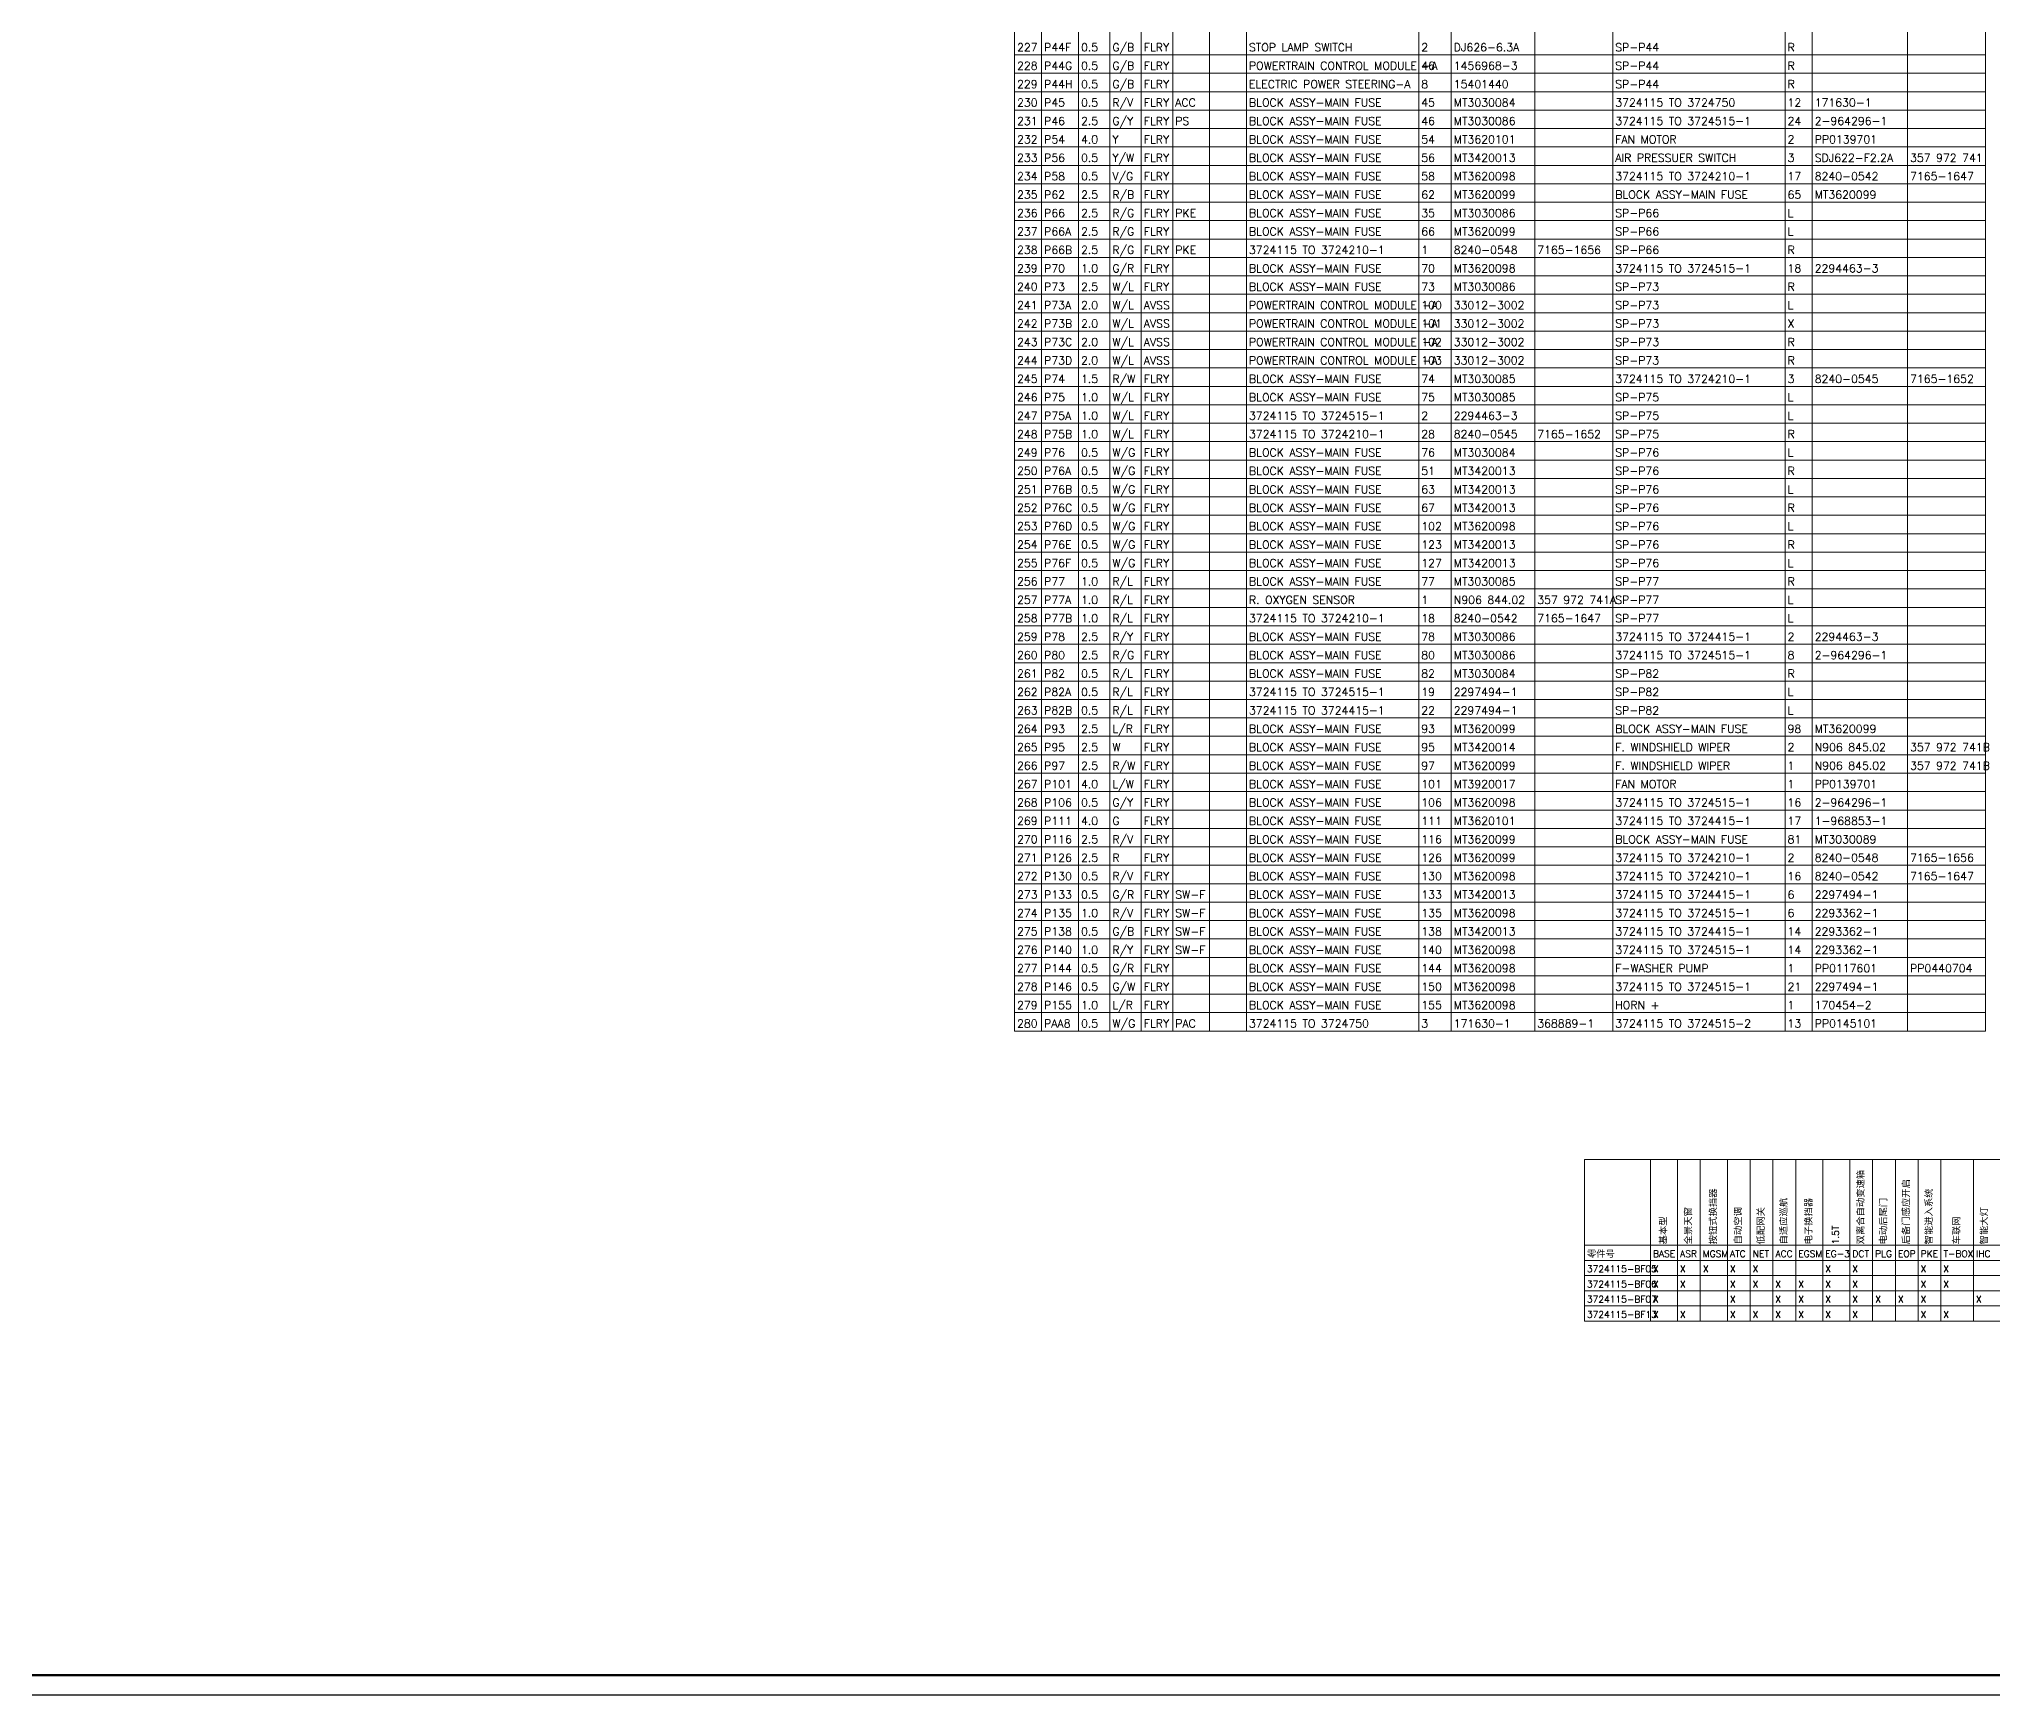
# Model space of a CAD drawing. Header units: millimetres. Extents: x 6 to 3615, y 6 to 858.
# Drawn here: x 2844 to 3345, y 7 to 431 of the extents above; entities that cross this region are included whole.
import ezdxf

# ---------------------------------------------------------------- set-up
doc = ezdxf.new("R2010")
doc.units = ezdxf.units.MM
doc.styles.add('Simplex_Style', font='simplex_.ttf')

msp = doc.modelspace()

# ---------------------------------------------------------------- linework, layer by layer
at = {"color": 0, "linetype": 'Continuous', "lineweight": 13, "flags": 128}
for points in [[(3094.02, 841.55), (3094.02, 176.67)], [(3100.97, 841.55), (3100.97, 176.67)], [(3110.41, 841.55), (3110.41, 176.67)], [(3118.47, 841.55), (3118.47, 176.67)], [(3126.52, 841.55), (3126.52, 176.67)], [(3134.58, 841.55), (3134.58, 176.67)], [(3144.02, 841.55), (3144.02, 176.67)], [(3153.47, 841.55), (3153.47, 176.67)], [(3197.64, 841.55), (3197.64, 176.67)], [(3205.97, 841.55), (3205.97, 176.67)], [(3227.36, 841.55), (3227.36, 176.67)], [(3247.36, 841.55), (3247.36, 176.67)], [(3291.52, 841.55), (3291.52, 176.67)], [(3298.47, 841.55), (3298.47, 176.67)], [(3322.91, 841.55), (3322.91, 176.67)], [(3342.91, 841.55), (3342.91, 176.67)], [(3094.02, 426.91), (3342.91, 426.91)], [(3094.02, 422.18), (3342.91, 422.18)], [(3094.02, 417.46), (3342.91, 417.46)], [(3094.02, 412.74), (3342.91, 412.74)], [(3094.02, 408.02), (3342.91, 408.02)], [(3094.02, 403.3), (3342.91, 403.3)], [(3094.02, 398.58), (3342.91, 398.58)], [(3094.02, 393.86), (3342.91, 393.86)], [(3094.02, 389.14), (3342.91, 389.14)], [(3094.02, 384.41), (3342.91, 384.41)], [(3094.02, 379.69), (3342.91, 379.69)], [(3094.02, 374.97), (3342.91, 374.97)], [(3094.02, 370.25), (3342.91, 370.25)], [(3094.02, 365.53), (3342.91, 365.53)], [(3094.02, 360.81), (3342.91, 360.81)], [(3094.02, 356.09), (3342.91, 356.09)], [(3094.02, 351.36), (3342.91, 351.36)], [(3094.02, 346.64), (3342.91, 346.64)], [(3094.02, 341.92), (3342.91, 341.92)], [(3094.02, 337.2), (3342.91, 337.2)], [(3094.02, 332.48), (3342.91, 332.48)], [(3094.02, 327.76), (3342.91, 327.76)], [(3094.02, 323.04), (3342.91, 323.04)], [(3094.02, 318.32), (3342.91, 318.32)], [(3094.02, 313.59), (3342.91, 313.59)], [(3094.02, 308.87), (3342.91, 308.87)], [(3094.02, 304.15), (3342.91, 304.15)], [(3094.02, 299.43), (3342.91, 299.43)], [(3094.02, 294.71), (3342.91, 294.71)], [(3094.02, 289.99), (3342.91, 289.99)], [(3094.02, 285.27), (3342.91, 285.27)], [(3094.02, 280.54), (3342.91, 280.54)], [(3094.02, 275.82), (3342.91, 275.82)], [(3094.02, 271.1), (3342.91, 271.1)], [(3094.02, 266.38), (3342.91, 266.38)], [(3094.02, 261.66), (3342.91, 261.66)], [(3094.02, 256.94), (3342.91, 256.94)], [(3094.02, 252.22), (3342.91, 252.22)], [(3094.02, 247.49), (3342.91, 247.49)], [(3094.02, 242.77), (3342.91, 242.77)], [(3094.02, 238.05), (3342.91, 238.05)], [(3094.02, 233.33), (3342.91, 233.33)], [(3094.02, 228.61), (3342.91, 228.61)], [(3094.02, 223.89), (3342.91, 223.89)], [(3094.02, 219.17), (3342.91, 219.17)], [(3094.02, 214.45), (3342.91, 214.45)], [(3094.02, 209.72), (3342.91, 209.72)], [(3094.02, 205), (3342.91, 205)], [(3094.02, 200.28), (3342.91, 200.28)], [(3094.02, 195.56), (3342.91, 195.56)], [(3094.02, 190.84), (3342.91, 190.84)], [(3094.02, 186.12), (3342.91, 186.12)], [(3094.02, 181.4), (3342.91, 181.4)], [(3094.02, 176.67), (3342.91, 176.67)], [(3240.09, 143.72), (3377.87, 143.72)], [(3240.09, 143.72), (3240.09, 102.33)], [(3240.09, 143.72), (3377.87, 143.72)], [(3257.03, 143.72), (3257.03, 102.33)], [(3263.98, 143.72), (3263.98, 102.33)], [(3269.81, 143.72), (3269.81, 102.33)], [(3276.76, 143.72), (3276.76, 102.33)], [(3282.59, 143.72), (3282.59, 102.33)], [(3288.42, 143.72), (3288.42, 102.33)], [(3294.26, 143.72), (3294.26, 102.33)], [(3301.2, 143.72), (3301.2, 102.33)], [(3308.15, 143.72), (3308.15, 102.33)], [(3313.98, 143.72), (3313.98, 102.33)], [(3319.81, 143.72), (3319.81, 102.33)], [(3325.65, 143.72), (3325.65, 102.33)], [(3331.48, 143.72), (3331.48, 102.33)], [(3339.81, 143.72), (3339.81, 102.33)], [(3240.09, 121.77), (3377.87, 121.77)], [(3240.09, 117.88), (3377.87, 117.88)], [(3240.09, 113.99), (3377.87, 113.99)], [(3240.09, 110.11), (3377.87, 110.11)], [(3240.09, 106.22), (3377.87, 106.22)], [(3240.09, 102.33), (3377.87, 102.33)]]:
    msp.add_lwpolyline(points, dxfattribs=at)
at = {"color": 0, "linetype": 'Continuous', "lineweight": 70, "flags": 128}
msp.add_lwpolyline([(26.83, 11.57), (3610.09, 11.57)], dxfattribs=at)
at = {"color": 0, "linetype": 'Continuous', "lineweight": 30, "flags": 128}
msp.add_lwpolyline([(1208.83, 6.51), (3615.15, 6.51)], dxfattribs=at)

# ---------------------------------------------------------------- texts
at = {"color": 0, "linetype": 'Continuous', "style": 'Simplex_Style'}
for s, height, p in [('227', 2.051, (3094.67, 427.81)), ('P44F', 2.051, (3101.62, 427.81)), ('0.5', 2.051, (3111.07, 427.81)), ('G/B', 2.051, (3119.12, 427.81)), ('FLRY', 2.051, (3127.17, 427.81)), ('STOP LAMP SWITCH', 2.0508, (3154.12, 427.81)), ('2', 2.05, (3198.29, 427.81)), ('DJ626-6.3A', 2.051, (3206.62, 427.81)), ('SP-P44', 2.051, (3248.01, 427.81)), ('R', 2.05, (3292.17, 427.81)), ('228', 2.051, (3094.67, 423.09)), ('P44G', 2.051, (3101.62, 423.09)), ('0.5', 2.051, (3111.07, 423.09)), ('G/B', 2.051, (3119.12, 423.09)), ('G/B', 2.051, (3119.12, 418.36)), ('FLRY', 2.051, (3127.17, 423.09)), ('POWERTRAIN CONTROL MODULE -A', 2.0508, (3154.12, 423.09)), ('46', 2.051, (3198.29, 423.09)), ('1456968-3', 2.051, (3206.62, 423.09)), ('SP-P44', 2.051, (3248.01, 423.09)), ('R', 2.05, (3292.17, 423.09)), ('229', 2.051, (3094.67, 418.36)), ('230', 2.051, (3094.67, 413.64)), ('P44H', 2.051, (3101.62, 418.36)), ('P45', 2.051, (3101.62, 413.64)), ('0.5', 2.051, (3111.07, 418.36)), ('0.5', 2.051, (3111.07, 413.64)), ('R/V', 2.051, (3119.12, 413.64)), ('FLRY', 2.051, (3127.17, 418.36)), ('FLRY', 2.051, (3127.17, 413.64)), ('ACC', 2.051, (3135.23, 413.64)), ('ELECTRIC POWER STEERING-A', 2.0508, (3154.12, 418.36)), ('BLOCK ASSY-MAIN FUSE', 2.0508, (3154.12, 413.64)), ('8', 2.05, (3198.29, 418.36)), ('45', 2.051, (3198.29, 413.64)), ('MT3030084', 2.051, (3206.62, 413.64)), ('15401440', 2.051, (3206.62, 418.36)), ('SP-P44', 2.051, (3248.01, 418.36)), ('3724115 TO 3724750', 2.0508, (3248.01, 413.64)), ('R', 2.05, (3292.17, 418.36)), ('12', 2.051, (3292.17, 413.64)), ('171630-1', 2.051, (3299.12, 413.64)), ('231', 2.051, (3094.67, 408.92)), ('P46', 2.051, (3101.62, 408.92)), ('2.5', 2.051, (3111.07, 408.92)), ('G/Y', 2.051, (3119.12, 408.92)), ('FLRY', 2.051, (3127.17, 408.92)), ('PS', 2.051, (3135.23, 408.92)), ('BLOCK ASSY-MAIN FUSE', 2.0508, (3154.12, 408.92)), ('46', 2.051, (3198.29, 408.92)), ('MT3030086', 2.051, (3206.62, 408.92)), ('3724115 TO 3724515-1', 2.0508, (3248.01, 408.92)), ('24', 2.051, (3292.17, 408.92)), ('2-964296-1', 2.051, (3299.12, 408.92)), ('232', 2.051, (3094.67, 404.2)), ('P54', 2.051, (3101.62, 404.2)), ('4.0', 2.051, (3111.07, 404.2)), ('Y', 2.05, (3119.12, 404.2)), ('FLRY', 2.051, (3127.17, 404.2)), ('BLOCK ASSY-MAIN FUSE', 2.0508, (3154.12, 404.2)), ('54', 2.051, (3198.29, 404.2)), ('MT3620101', 2.051, (3206.62, 404.2)), ('FAN MOTOR', 2.051, (3248.01, 404.2)), ('2', 2.05, (3292.17, 404.2)), ('PP0139701', 2.051, (3299.12, 404.2)), ('233', 2.051, (3094.67, 399.48)), ('P56', 2.051, (3101.62, 399.48)), ('0.5', 2.051, (3111.07, 399.48)), ('Y/W', 2.051, (3119.12, 399.48)), ('FLRY', 2.051, (3127.17, 399.48)), ('BLOCK ASSY-MAIN FUSE', 2.0508, (3154.12, 399.48)), ('56', 2.051, (3198.29, 399.48)), ('MT3420013', 2.051, (3206.62, 399.48)), ('AIR PRESSUER SWITCH', 2.0508, (3248.01, 399.48)), ('3', 2.05, (3292.17, 399.48)), ('SDJ622-F2.2A', 2.0508, (3299.12, 399.48)), ('357 972 741', 2.0508, (3323.57, 399.48)), ('234', 2.051, (3094.67, 394.76)), ('P58', 2.051, (3101.62, 394.76)), ('0.5', 2.051, (3111.07, 394.76)), ('V/G', 2.051, (3119.12, 394.76)), ('FLRY', 2.051, (3127.17, 394.76)), ('BLOCK ASSY-MAIN FUSE', 2.0508, (3154.12, 394.76)), ('58', 2.051, (3198.29, 394.76)), ('MT3620098', 2.051, (3206.62, 394.76)), ('3724115 TO 3724210-1', 2.0508, (3248.01, 394.76)), ('17', 2.051, (3292.17, 394.76)), ('8240-0542', 2.051, (3299.12, 394.76)), ('7165-1647', 2.051, (3323.57, 394.76)), ('235', 2.051, (3094.67, 390.04)), ('P62', 2.051, (3101.62, 390.04)), ('2.5', 2.051, (3111.07, 390.04)), ('R/B', 2.051, (3119.12, 390.04)), ('FLRY', 2.051, (3127.17, 390.04)), ('BLOCK ASSY-MAIN FUSE', 2.0508, (3154.12, 390.04)), ('62', 2.051, (3198.29, 390.04)), ('MT3620099', 2.051, (3206.62, 390.04)), ('BLOCK ASSY-MAIN FUSE', 2.0508, (3248.01, 390.04)), ('65', 2.051, (3292.17, 390.04)), ('MT3620099', 2.051, (3299.12, 390.04)), ('236', 2.051, (3094.67, 385.32)), ('P66', 2.051, (3101.62, 385.32)), ('2.5', 2.051, (3111.07, 385.32)), ('R/G', 2.051, (3119.12, 385.32)), ('FLRY', 2.051, (3127.17, 385.32)), ('PKE', 2.051, (3135.23, 385.32)), ('BLOCK ASSY-MAIN FUSE', 2.0508, (3154.12, 385.32)), ('35', 2.051, (3198.29, 385.32)), ('MT3030086', 2.051, (3206.62, 385.32)), ('SP-P66', 2.051, (3248.01, 385.32)), ('L', 2.05, (3292.17, 385.32)), ('237', 2.051, (3094.67, 380.59)), ('P66A', 2.051, (3101.62, 380.59)), ('2.5', 2.051, (3111.07, 380.59)), ('R/G', 2.051, (3119.12, 380.59)), ('FLRY', 2.051, (3127.17, 380.59)), ('BLOCK ASSY-MAIN FUSE', 2.0508, (3154.12, 380.59)), ('66', 2.051, (3198.29, 380.59)), ('MT3620099', 2.051, (3206.62, 380.59)), ('SP-P66', 2.051, (3248.01, 380.59)), ('L', 2.05, (3292.17, 380.59)), ('238', 2.051, (3094.67, 375.87)), ('P66B', 2.051, (3101.62, 375.87)), ('2.5', 2.051, (3111.07, 375.87)), ('R/G', 2.051, (3119.12, 375.87)), ('FLRY', 2.051, (3127.17, 375.87)), ('PKE', 2.051, (3135.23, 375.87)), ('3724115 TO 3724210-1', 2.0508, (3154.12, 375.87)), ('1', 2.05, (3198.29, 375.87)), ('8240-0548', 2.051, (3206.62, 375.87)), ('7165-1656', 2.051, (3228.01, 375.87)), ('SP-P66', 2.051, (3248.01, 375.87)), ('R', 2.05, (3292.17, 375.87)), ('239', 2.051, (3094.67, 371.15)), ('P70', 2.051, (3101.62, 371.15)), ('1.0', 2.051, (3111.07, 371.15)), ('G/R', 2.051, (3119.12, 371.15)), ('FLRY', 2.051, (3127.17, 371.15)), ('BLOCK ASSY-MAIN FUSE', 2.0508, (3154.12, 371.15)), ('70', 2.051, (3198.29, 371.15)), ('MT3620098', 2.051, (3206.62, 371.15)), ('3724115 TO 3724515-1', 2.0508, (3248.01, 371.15)), ('18', 2.051, (3292.17, 371.15)), ('2294463-3', 2.051, (3299.12, 371.15)), ('240', 2.051, (3094.67, 366.43)), ('P73', 2.051, (3101.62, 366.43)), ('2.5', 2.051, (3111.07, 366.43)), ('W/L', 2.051, (3119.12, 366.43)), ('FLRY', 2.051, (3127.17, 366.43)), ('BLOCK ASSY-MAIN FUSE', 2.0508, (3154.12, 366.43)), ('73', 2.051, (3198.29, 366.43)), ('MT3030086', 2.051, (3206.62, 366.43)), ('SP-P73', 2.051, (3248.01, 366.43)), ('R', 2.05, (3292.17, 366.43)), ('241', 2.051, (3094.67, 361.71)), ('P73A', 2.051, (3101.62, 361.71)), ('2.0', 2.051, (3111.07, 361.71)), ('W/L', 2.051, (3119.12, 361.71)), ('AVSS', 2.051, (3127.17, 361.71)), ('POWERTRAIN CONTROL MODULE -A', 2.0508, (3154.12, 361.71)), ('100', 2.051, (3198.29, 361.71)), ('33012-3002', 2.051, (3206.62, 361.71)), ('SP-P73', 2.051, (3248.01, 361.71)), ('L', 2.05, (3292.17, 361.71)), ('242', 2.051, (3094.67, 356.99)), ('P73B', 2.051, (3101.62, 356.99)), ('2.0', 2.051, (3111.07, 356.99)), ('W/L', 2.051, (3119.12, 356.99)), ('AVSS', 2.051, (3127.17, 356.99)), ('POWERTRAIN CONTROL MODULE -A', 2.0508, (3154.12, 356.99)), ('101', 2.051, (3198.29, 356.99)), ('33012-3002', 2.051, (3206.62, 356.99)), ('SP-P73', 2.051, (3248.01, 356.99)), ('X', 2.05, (3292.17, 356.99)), ('243', 2.051, (3094.67, 352.27)), ('P73C', 2.051, (3101.62, 352.27)), ('2.0', 2.051, (3111.07, 352.27)), ('W/L', 2.051, (3119.12, 352.27)), ('AVSS', 2.051, (3127.17, 352.27)), ('POWERTRAIN CONTROL MODULE -A', 2.0508, (3154.12, 352.27)), ('102', 2.051, (3198.29, 352.27)), ('33012-3002', 2.051, (3206.62, 352.27)), ('SP-P73', 2.051, (3248.01, 352.27)), ('R', 2.05, (3292.17, 352.27)), ('244', 2.051, (3094.67, 347.54)), ('P73D', 2.051, (3101.62, 347.54)), ('2.0', 2.051, (3111.07, 347.54)), ('W/L', 2.051, (3119.12, 347.54)), ('AVSS', 2.051, (3127.17, 347.54)), ('POWERTRAIN CONTROL MODULE -A', 2.0508, (3154.12, 347.54)), ('103', 2.051, (3198.29, 347.54)), ('33012-3002', 2.051, (3206.62, 347.54)), ('SP-P73', 2.051, (3248.01, 347.54)), ('R', 2.05, (3292.17, 347.54)), ('245', 2.051, (3094.67, 342.82)), ('P74', 2.051, (3101.62, 342.82)), ('1.5', 2.051, (3111.07, 342.82)), ('W/L', 2.051, (3119.12, 338.1)), ('R/W', 2.051, (3119.12, 342.82)), ('FLRY', 2.051, (3127.17, 342.82)), ('BLOCK ASSY-MAIN FUSE', 2.0508, (3154.12, 342.82)), ('74', 2.051, (3198.29, 342.82)), ('MT3030085', 2.051, (3206.62, 342.82)), ('3724115 TO 3724210-1', 2.0508, (3248.01, 342.82)), ('3', 2.05, (3292.17, 342.82)), ('8240-0545', 2.051, (3299.12, 342.82)), ('7165-1652', 2.051, (3323.57, 342.82)), ('246', 2.051, (3094.67, 338.1)), ('P75', 2.051, (3101.62, 338.1)), ('1.0', 2.051, (3111.07, 338.1)), ('W/L', 2.051, (3119.12, 333.38)), ('FLRY', 2.051, (3127.17, 338.1)), ('BLOCK ASSY-MAIN FUSE', 2.0508, (3154.12, 338.1)), ('75', 2.051, (3198.29, 338.1)), ('MT3030085', 2.051, (3206.62, 338.1)), ('SP-P75', 2.051, (3248.01, 338.1)), ('L', 2.05, (3292.17, 338.1)), ('247', 2.051, (3094.67, 333.38)), ('248', 2.051, (3094.67, 328.66)), ('P75A', 2.051, (3101.62, 333.38)), ('P75B', 2.051, (3101.62, 328.66)), ('1.0', 2.051, (3111.07, 333.38)), ('1.0', 2.051, (3111.07, 328.66)), ('W/L', 2.051, (3119.12, 328.66)), ('FLRY', 2.051, (3127.17, 333.38)), ('FLRY', 2.051, (3127.17, 328.66)), ('3724115 TO 3724515-1', 2.0508, (3154.12, 333.38)), ('3724115 TO 3724210-1', 2.0508, (3154.12, 328.66)), ('2', 2.05, (3198.29, 333.38)), ('28', 2.051, (3198.29, 328.66)), ('2294463-3', 2.051, (3206.62, 333.38)), ('8240-0545', 2.051, (3206.62, 328.66)), ('7165-1652', 2.051, (3228.01, 328.66)), ('SP-P75', 2.051, (3248.01, 333.38)), ('SP-P75', 2.051, (3248.01, 328.66)), ('L', 2.05, (3292.17, 333.38)), ('R', 2.05, (3292.17, 328.66)), ('249', 2.051, (3094.67, 323.94)), ('P76', 2.051, (3101.62, 323.94)), ('0.5', 2.051, (3111.07, 323.94)), ('W/G', 2.051, (3119.12, 323.94)), ('FLRY', 2.051, (3127.17, 323.94)), ('BLOCK ASSY-MAIN FUSE', 2.0508, (3154.12, 323.94)), ('76', 2.051, (3198.29, 323.94)), ('MT3030084', 2.051, (3206.62, 323.94)), ('SP-P76', 2.051, (3248.01, 323.94)), ('L', 2.05, (3292.17, 323.94)), ('250', 2.051, (3094.67, 319.22)), ('P76A', 2.051, (3101.62, 319.22)), ('0.5', 2.051, (3111.07, 319.22)), ('W/G', 2.051, (3119.12, 319.22)), ('FLRY', 2.051, (3127.17, 319.22)), ('BLOCK ASSY-MAIN FUSE', 2.0508, (3154.12, 319.22)), ('51', 2.051, (3198.29, 319.22)), ('MT3420013', 2.051, (3206.62, 319.22)), ('SP-P76', 2.051, (3248.01, 319.22)), ('R', 2.05, (3292.17, 319.22)), ('251', 2.051, (3094.67, 314.49)), ('P76B', 2.051, (3101.62, 314.49)), ('0.5', 2.051, (3111.07, 314.49)), ('W/G', 2.051, (3119.12, 314.49)), ('FLRY', 2.051, (3127.17, 314.49)), ('BLOCK ASSY-MAIN FUSE', 2.0508, (3154.12, 314.49)), ('63', 2.051, (3198.29, 314.49)), ('MT3420013', 2.051, (3206.62, 314.49)), ('SP-P76', 2.051, (3248.01, 314.49)), ('L', 2.05, (3292.17, 314.49)), ('252', 2.051, (3094.67, 309.77)), ('P76C', 2.051, (3101.62, 309.77)), ('0.5', 2.051, (3111.07, 309.77)), ('W/G', 2.051, (3119.12, 309.77)), ('FLRY', 2.051, (3127.17, 309.77)), ('BLOCK ASSY-MAIN FUSE', 2.0508, (3154.12, 309.77)), ('67', 2.051, (3198.29, 309.77)), ('MT3420013', 2.051, (3206.62, 309.77)), ('SP-P76', 2.051, (3248.01, 309.77)), ('R', 2.05, (3292.17, 309.77)), ('253', 2.051, (3094.67, 305.05)), ('P76D', 2.051, (3101.62, 305.05)), ('0.5', 2.051, (3111.07, 305.05)), ('W/G', 2.051, (3119.12, 305.05)), ('FLRY', 2.051, (3127.17, 305.05)), ('BLOCK ASSY-MAIN FUSE', 2.0508, (3154.12, 305.05)), ('102', 2.051, (3198.29, 305.05)), ('MT3620098', 2.051, (3206.62, 305.05)), ('SP-P76', 2.051, (3248.01, 305.05)), ('L', 2.05, (3292.17, 305.05)), ('254', 2.051, (3094.67, 300.33)), ('P76E', 2.051, (3101.62, 300.33)), ('0.5', 2.051, (3111.07, 300.33)), ('W/G', 2.051, (3119.12, 300.33)), ('FLRY', 2.051, (3127.17, 300.33)), ('BLOCK ASSY-MAIN FUSE', 2.0508, (3154.12, 300.33)), ('123', 2.051, (3198.29, 300.33)), ('MT3420013', 2.051, (3206.62, 300.33)), ('SP-P76', 2.051, (3248.01, 300.33)), ('R', 2.05, (3292.17, 300.33)), ('255', 2.051, (3094.67, 295.61)), ('P76F', 2.051, (3101.62, 295.61)), ('0.5', 2.051, (3111.07, 295.61)), ('W/G', 2.051, (3119.12, 295.61)), ('FLRY', 2.051, (3127.17, 295.61)), ('BLOCK ASSY-MAIN FUSE', 2.0508, (3154.12, 295.61)), ('127', 2.051, (3198.29, 295.61)), ('MT3420013', 2.051, (3206.62, 295.61)), ('SP-P76', 2.051, (3248.01, 295.61)), ('L', 2.05, (3292.17, 295.61)), ('256', 2.051, (3094.67, 290.89)), ('P77', 2.051, (3101.62, 290.89)), ('1.0', 2.051, (3111.07, 290.89)), ('R/L', 2.051, (3119.12, 290.89)), ('FLRY', 2.051, (3127.17, 290.89)), ('BLOCK ASSY-MAIN FUSE', 2.0508, (3154.12, 290.89)), ('77', 2.051, (3198.29, 290.89)), ('MT3030085', 2.051, (3206.62, 290.89)), ('SP-P77', 2.051, (3248.01, 290.89)), ('R', 2.05, (3292.17, 290.89)), ('257', 2.051, (3094.67, 286.17)), ('P77A', 2.051, (3101.62, 286.17)), ('1.0', 2.051, (3111.07, 286.17)), ('R/L', 2.051, (3119.12, 286.17)), ('FLRY', 2.051, (3127.17, 286.17)), ('R. OXYGEN SENSOR', 2.0508, (3154.12, 286.17)), ('1', 2.05, (3198.29, 286.17)), ('N906 844.02', 2.0508, (3206.62, 286.17)), ('357 972 741A', 2.0508, (3228.01, 286.17)), ('SP-P77', 2.051, (3248.01, 286.17)), ('L', 2.05, (3292.17, 286.17)), ('258', 2.051, (3094.67, 281.45)), ('P77B', 2.051, (3101.62, 281.45)), ('1.0', 2.051, (3111.07, 281.45)), ('R/L', 2.051, (3119.12, 281.45)), ('FLRY', 2.051, (3127.17, 281.45)), ('3724115 TO 3724210-1', 2.0508, (3154.12, 281.45)), ('18', 2.051, (3198.29, 281.45)), ('8240-0542', 2.051, (3206.62, 281.45)), ('7165-1647', 2.051, (3228.01, 281.45)), ('SP-P77', 2.051, (3248.01, 281.45)), ('L', 2.05, (3292.17, 281.45)), ('259', 2.051, (3094.67, 276.72)), ('P78', 2.051, (3101.62, 276.72)), ('2.5', 2.051, (3111.07, 276.72)), ('R/Y', 2.051, (3119.12, 276.72)), ('FLRY', 2.051, (3127.17, 276.72)), ('BLOCK ASSY-MAIN FUSE', 2.0508, (3154.12, 276.72)), ('78', 2.051, (3198.29, 276.72)), ('MT3030086', 2.051, (3206.62, 276.72)), ('3724115 TO 3724415-1', 2.0508, (3248.01, 276.72)), ('2', 2.05, (3292.17, 276.72)), ('2294463-3', 2.051, (3299.12, 276.72)), ('260', 2.051, (3094.67, 272)), ('P80', 2.051, (3101.62, 272)), ('2.5', 2.051, (3111.07, 272)), ('R/G', 2.051, (3119.12, 272)), ('FLRY', 2.051, (3127.17, 272)), ('BLOCK ASSY-MAIN FUSE', 2.0508, (3154.12, 272)), ('80', 2.051, (3198.29, 272)), ('MT3030086', 2.051, (3206.62, 272)), ('3724115 TO 3724515-1', 2.0508, (3248.01, 272)), ('8', 2.05, (3292.17, 272)), ('2-964296-1', 2.051, (3299.12, 272)), ('261', 2.051, (3094.67, 267.28)), ('P82', 2.051, (3101.62, 267.28)), ('0.5', 2.051, (3111.07, 267.28)), ('R/L', 2.051, (3119.12, 267.28)), ('FLRY', 2.051, (3127.17, 267.28)), ('BLOCK ASSY-MAIN FUSE', 2.0508, (3154.12, 267.28)), ('82', 2.051, (3198.29, 267.28)), ('MT3030084', 2.051, (3206.62, 267.28)), ('SP-P82', 2.051, (3248.01, 267.28)), ('R', 2.05, (3292.17, 267.28)), ('262', 2.051, (3094.67, 262.56)), ('P82A', 2.051, (3101.62, 262.56)), ('0.5', 2.051, (3111.07, 262.56)), ('R/L', 2.051, (3119.12, 262.56)), ('FLRY', 2.051, (3127.17, 262.56)), ('3724115 TO 3724515-1', 2.0508, (3154.12, 262.56)), ('19', 2.051, (3198.29, 262.56)), ('2297494-1', 2.051, (3206.62, 262.56)), ('SP-P82', 2.051, (3248.01, 262.56)), ('L', 2.05, (3292.17, 262.56)), ('263', 2.051, (3094.67, 257.84)), ('P82B', 2.051, (3101.62, 257.84)), ('0.5', 2.051, (3111.07, 257.84)), ('R/L', 2.051, (3119.12, 257.84)), ('L/R', 2.051, (3119.12, 253.12)), ('FLRY', 2.051, (3127.17, 257.84)), ('3724115 TO 3724415-1', 2.0508, (3154.12, 257.84)), ('22', 2.051, (3198.29, 257.84)), ('2297494-1', 2.051, (3206.62, 257.84)), ('SP-P82', 2.051, (3248.01, 257.84)), ('L', 2.05, (3292.17, 257.84)), ('264', 2.051, (3094.67, 253.12)), ('265', 2.051, (3094.67, 248.4)), ('P93', 2.051, (3101.62, 253.12)), ('P95', 2.051, (3101.62, 248.4)), ('2.5', 2.051, (3111.07, 253.12)), ('2.5', 2.051, (3111.07, 248.4)), ('W', 2.05, (3119.12, 248.4)), ('FLRY', 2.051, (3127.17, 253.12)), ('FLRY', 2.051, (3127.17, 248.4)), ('BLOCK ASSY-MAIN FUSE', 2.0508, (3154.12, 253.12)), ('BLOCK ASSY-MAIN FUSE', 2.0508, (3154.12, 248.4)), ('93', 2.051, (3198.29, 253.12)), ('95', 2.051, (3198.29, 248.4)), ('MT3620099', 2.051, (3206.62, 253.12)), ('MT3420014', 2.051, (3206.62, 248.4)), ('BLOCK ASSY-MAIN FUSE', 2.0508, (3248.01, 253.12)), ('F. WINDSHIELD WIPER', 2.0508, (3248.01, 248.4)), ('98', 2.051, (3292.17, 253.12)), ('2', 2.05, (3292.17, 248.4)), ('MT3620099', 2.051, (3299.12, 253.12)), ('N906 845.02', 2.0508, (3299.12, 248.4)), ('357 972 741B', 2.0508, (3323.57, 248.4)), ('266', 2.051, (3094.67, 243.67)), ('P97', 2.051, (3101.62, 243.67)), ('2.5', 2.051, (3111.07, 243.67)), ('R/W', 2.051, (3119.12, 243.67)), ('FLRY', 2.051, (3127.17, 243.67)), ('BLOCK ASSY-MAIN FUSE', 2.0508, (3154.12, 243.67)), ('97', 2.051, (3198.29, 243.67)), ('MT3620099', 2.051, (3206.62, 243.67)), ('F. WINDSHIELD WIPER', 2.0508, (3248.01, 243.67)), ('1', 2.05, (3292.17, 243.67)), ('N906 845.02', 2.0508, (3299.12, 243.67)), ('357 972 741B', 2.0508, (3323.57, 243.67)), ('267', 2.051, (3094.67, 238.95)), ('P101', 2.051, (3101.62, 238.95)), ('4.0', 2.051, (3111.07, 238.95)), ('L/W', 2.051, (3119.12, 238.95)), ('FLRY', 2.051, (3127.17, 238.95)), ('BLOCK ASSY-MAIN FUSE', 2.0508, (3154.12, 238.95)), ('101', 2.051, (3198.29, 238.95)), ('MT3920017', 2.051, (3206.62, 238.95)), ('FAN MOTOR', 2.051, (3248.01, 238.95)), ('1', 2.05, (3292.17, 238.95)), ('PP0139701', 2.051, (3299.12, 238.95)), ('268', 2.051, (3094.67, 234.23)), ('P106', 2.051, (3101.62, 234.23)), ('0.5', 2.051, (3111.07, 234.23)), ('G/Y', 2.051, (3119.12, 234.23)), ('FLRY', 2.051, (3127.17, 234.23)), ('BLOCK ASSY-MAIN FUSE', 2.0508, (3154.12, 234.23)), ('106', 2.051, (3198.29, 234.23)), ('MT3620098', 2.051, (3206.62, 234.23)), ('3724115 TO 3724515-1', 2.0508, (3248.01, 234.23)), ('16', 2.051, (3292.17, 234.23)), ('2-964296-1', 2.051, (3299.12, 234.23)), ('269', 2.051, (3094.67, 229.51)), ('P111', 2.051, (3101.62, 229.51)), ('4.0', 2.051, (3111.07, 229.51)), ('G', 2.05, (3119.12, 229.51)), ('FLRY', 2.051, (3127.17, 229.51)), ('BLOCK ASSY-MAIN FUSE', 2.0508, (3154.12, 229.51)), ('111', 2.051, (3198.29, 229.51)), ('MT3620101', 2.051, (3206.62, 229.51)), ('3724115 TO 3724415-1', 2.0508, (3248.01, 229.51)), ('17', 2.051, (3292.17, 229.51)), ('1-968853-1', 2.051, (3299.12, 229.51)), ('270', 2.051, (3094.67, 224.79)), ('P116', 2.051, (3101.62, 224.79)), ('2.5', 2.051, (3111.07, 224.79)), ('R/V', 2.051, (3119.12, 224.79)), ('FLRY', 2.051, (3127.17, 224.79)), ('BLOCK ASSY-MAIN FUSE', 2.0508, (3154.12, 224.79)), ('116', 2.051, (3198.29, 224.79)), ('MT3620099', 2.051, (3206.62, 224.79)), ('BLOCK ASSY-MAIN FUSE', 2.0508, (3248.01, 224.79)), ('81', 2.051, (3292.17, 224.79)), ('MT3030089', 2.051, (3299.12, 224.79)), ('271', 2.051, (3094.67, 220.07)), ('P126', 2.051, (3101.62, 220.07)), ('2.5', 2.051, (3111.07, 220.07)), ('R', 2.05, (3119.12, 220.07)), ('FLRY', 2.051, (3127.17, 220.07)), ('BLOCK ASSY-MAIN FUSE', 2.0508, (3154.12, 220.07)), ('126', 2.051, (3198.29, 220.07)), ('MT3620099', 2.051, (3206.62, 220.07)), ('3724115 TO 3724210-1', 2.0508, (3248.01, 220.07)), ('2', 2.05, (3292.17, 220.07)), ('8240-0548', 2.051, (3299.12, 220.07)), ('7165-1656', 2.051, (3323.57, 220.07)), ('272', 2.051, (3094.67, 215.35)), ('P130', 2.051, (3101.62, 215.35)), ('0.5', 2.051, (3111.07, 215.35)), ('R/V', 2.051, (3119.12, 215.35)), ('FLRY', 2.051, (3127.17, 215.35)), ('BLOCK ASSY-MAIN FUSE', 2.0508, (3154.12, 215.35)), ('130', 2.051, (3198.29, 215.35)), ('MT3620098', 2.051, (3206.62, 215.35)), ('3724115 TO 3724210-1', 2.0508, (3248.01, 215.35)), ('16', 2.051, (3292.17, 215.35)), ('8240-0542', 2.051, (3299.12, 215.35)), ('7165-1647', 2.051, (3323.57, 215.35)), ('273', 2.051, (3094.67, 210.62)), ('P133', 2.051, (3101.62, 210.62)), ('0.5', 2.051, (3111.07, 210.62)), ('G/R', 2.051, (3119.12, 210.62)), ('FLRY', 2.051, (3127.17, 210.62)), ('SW-F', 2.051, (3135.23, 210.62)), ('BLOCK ASSY-MAIN FUSE', 2.0508, (3154.12, 210.62)), ('133', 2.051, (3198.29, 210.62)), ('MT3420013', 2.051, (3206.62, 210.62)), ('3724115 TO 3724415-1', 2.0508, (3248.01, 210.62)), ('6', 2.05, (3292.17, 210.62)), ('2297494-1', 2.051, (3299.12, 210.62)), ('274', 2.051, (3094.67, 205.9)), ('P135', 2.051, (3101.62, 205.9)), ('1.0', 2.051, (3111.07, 205.9)), ('R/V', 2.051, (3119.12, 205.9)), ('FLRY', 2.051, (3127.17, 205.9)), ('SW-F', 2.051, (3135.23, 205.9)), ('BLOCK ASSY-MAIN FUSE', 2.0508, (3154.12, 205.9)), ('135', 2.051, (3198.29, 205.9)), ('MT3620098', 2.051, (3206.62, 205.9)), ('3724115 TO 3724515-1', 2.0508, (3248.01, 205.9)), ('6', 2.05, (3292.17, 205.9)), ('2293362-1', 2.051, (3299.12, 205.9)), ('275', 2.051, (3094.67, 201.18)), ('P138', 2.051, (3101.62, 201.18)), ('0.5', 2.051, (3111.07, 201.18)), ('G/B', 2.051, (3119.12, 201.18)), ('FLRY', 2.051, (3127.17, 201.18)), ('SW-F', 2.051, (3135.23, 201.18)), ('BLOCK ASSY-MAIN FUSE', 2.0508, (3154.12, 201.18)), ('138', 2.051, (3198.29, 201.18)), ('MT3420013', 2.051, (3206.62, 201.18)), ('3724115 TO 3724415-1', 2.0508, (3248.01, 201.18)), ('14', 2.051, (3292.17, 201.18)), ('2293362-1', 2.051, (3299.12, 201.18)), ('276', 2.051, (3094.67, 196.46)), ('P140', 2.051, (3101.62, 196.46)), ('1.0', 2.051, (3111.07, 196.46)), ('R/Y', 2.051, (3119.12, 196.46)), ('FLRY', 2.051, (3127.17, 196.46)), ('SW-F', 2.051, (3135.23, 196.46)), ('BLOCK ASSY-MAIN FUSE', 2.0508, (3154.12, 196.46)), ('140', 2.051, (3198.29, 196.46)), ('MT3620098', 2.051, (3206.62, 196.46)), ('3724115 TO 3724515-1', 2.0508, (3248.01, 196.46)), ('14', 2.051, (3292.17, 196.46)), ('2293362-1', 2.051, (3299.12, 196.46)), ('277', 2.051, (3094.67, 191.74)), ('P144', 2.051, (3101.62, 191.74)), ('0.5', 2.051, (3111.07, 191.74)), ('G/R', 2.051, (3119.12, 191.74)), ('FLRY', 2.051, (3127.17, 191.74)), ('BLOCK ASSY-MAIN FUSE', 2.0508, (3154.12, 191.74)), ('144', 2.051, (3198.29, 191.74)), ('MT3620098', 2.051, (3206.62, 191.74)), ('F-WASHER PUMP', 2.0508, (3248.01, 191.74)), ('1', 2.05, (3292.17, 191.74)), ('PP0117601', 2.051, (3299.12, 191.74)), ('PP0440704', 2.051, (3323.57, 191.74)), ('278', 2.051, (3094.67, 187.02)), ('P146', 2.051, (3101.62, 187.02)), ('0.5', 2.051, (3111.07, 187.02)), ('G/W', 2.051, (3119.12, 187.02)), ('FLRY', 2.051, (3127.17, 187.02)), ('BLOCK ASSY-MAIN FUSE', 2.0508, (3154.12, 187.02)), ('150', 2.051, (3198.29, 187.02)), ('MT3620098', 2.051, (3206.62, 187.02)), ('3724115 TO 3724515-1', 2.0508, (3248.01, 187.02)), ('21', 2.051, (3292.17, 187.02)), ('2297494-1', 2.051, (3299.12, 187.02)), ('279', 2.051, (3094.67, 182.3)), ('P155', 2.051, (3101.62, 182.3)), ('1.0', 2.051, (3111.07, 182.3)), ('L/R', 2.051, (3119.12, 182.3)), ('FLRY', 2.051, (3127.17, 182.3)), ('BLOCK ASSY-MAIN FUSE', 2.0508, (3154.12, 182.3)), ('155', 2.051, (3198.29, 182.3)), ('MT3620098', 2.051, (3206.62, 182.3)), ('HORN +', 2.051, (3248.01, 182.3)), ('1', 2.05, (3292.17, 182.3)), ('170454-2', 2.051, (3299.12, 182.3)), ('280', 2.051, (3094.67, 177.58)), ('PAA8', 2.051, (3101.62, 177.58)), ('0.5', 2.051, (3111.07, 177.58)), ('W/G', 2.051, (3119.12, 177.58)), ('FLRY', 2.051, (3127.17, 177.58)), ('PAC', 2.051, (3135.23, 177.58)), ('3724115 TO 3724750', 2.0508, (3154.12, 177.58)), ('3', 2.05, (3198.29, 177.58)), ('171630-1', 2.051, (3206.62, 177.58)), ('368889-1', 2.051, (3228.01, 177.58)), ('3724115 TO 3724515-2', 2.0508, (3248.01, 177.58)), ('13', 2.051, (3292.17, 177.58)), ('PP0145101', 2.051, (3299.12, 177.58)), ('零件号', 1.709, (3240.74, 118.74)), ('BASE', 1.709, (3257.68, 118.74)), ('ASR', 1.709, (3264.63, 118.74)), ('MGSM', 1.709, (3270.46, 118.74)), ('ATC', 1.709, (3277.41, 118.74)), ('NET', 1.709, (3283.24, 118.74)), ('ACC', 1.709, (3289.07, 118.74)), ('EGSM', 1.709, (3294.91, 118.74)), ('EG-3', 1.709, (3301.85, 118.74)), ('DCT', 1.709, (3308.8, 118.74)), ('PLG', 1.709, (3314.63, 118.74)), ('EOP', 1.709, (3320.46, 118.74)), ('PKE', 1.709, (3326.3, 118.74)), ('T-BOX', 1.709, (3332.13, 118.74)), ('IHC', 1.709, (3340.46, 118.74)), ('3724115-BF05', 1.709, (3240.74, 114.85)), ('X', 1.71, (3257.68, 114.85)), ('X', 1.71, (3264.63, 114.85)), ('X', 1.71, (3270.46, 114.85)), ('X', 1.71, (3277.41, 114.85)), ('X', 1.71, (3283.24, 114.85)), ('X', 1.71, (3301.85, 114.85)), ('X', 1.71, (3308.8, 114.85)), ('X', 1.71, (3326.3, 114.85)), ('X', 1.71, (3332.13, 114.85)), ('3724115-BF06', 1.709, (3240.74, 110.97)), ('X', 1.71, (3257.68, 110.97)), ('X', 1.71, (3264.63, 110.97)), ('X', 1.71, (3277.41, 110.97)), ('X', 1.71, (3283.24, 110.97)), ('X', 1.71, (3289.07, 110.97)), ('X', 1.71, (3294.91, 110.97)), ('X', 1.71, (3301.85, 110.97)), ('X', 1.71, (3308.8, 110.97)), ('X', 1.71, (3326.3, 110.97)), ('X', 1.71, (3332.13, 110.97)), ('3724115-BF07', 1.709, (3240.74, 107.08)), ('X', 1.71, (3257.68, 107.08)), ('X', 1.71, (3277.41, 107.08)), ('X', 1.71, (3289.07, 107.08)), ('X', 1.71, (3294.91, 107.08)), ('X', 1.71, (3301.85, 107.08)), ('X', 1.71, (3308.8, 107.08)), ('X', 1.71, (3314.63, 107.08)), ('X', 1.71, (3320.46, 107.08)), ('X', 1.71, (3326.3, 107.08)), ('X', 1.71, (3340.46, 107.08)), ('3724115-BF13', 1.709, (3240.74, 103.19)), ('X', 1.71, (3257.68, 103.19)), ('X', 1.71, (3264.63, 103.19)), ('X', 1.71, (3277.41, 103.19)), ('X', 1.71, (3283.24, 103.19)), ('X', 1.71, (3289.07, 103.19)), ('X', 1.71, (3294.91, 103.19)), ('X', 1.71, (3301.85, 103.19)), ('X', 1.71, (3308.8, 103.19)), ('X', 1.71, (3326.3, 103.19)), ('X', 1.71, (3332.13, 103.19))]:
    msp.add_text(s, height=height, dxfattribs=at).set_placement(p)
for s, p in [('双离合自动变速箱', (3311.71, 121.98)), ('按钮式换挡器', (3273.93, 121.98)), ('后备门感应开启', (3323.38, 121.98)), ('智能进入系统', (3329.21, 121.98)), ('全景天窗', (3267.54, 121.98)), ('自动空调', (3280.32, 121.98)), ('低配网关', (3286.16, 121.98)), ('自适应巡航', (3291.99, 121.98)), ('电子换挡器', (3298.38, 121.98)), ('电动后尾门', (3317.55, 121.98)), ('智能大灯', (3343.38, 121.98)), ('基本型', (3261.15, 121.98)), ('1.5T', (3305.32, 121.98)), ('车联网', (3336.3, 121.98))]:
    msp.add_text(s, height=1.709, rotation=-270, dxfattribs=at).set_placement(p)

doc.saveas('drawing.dxf')
